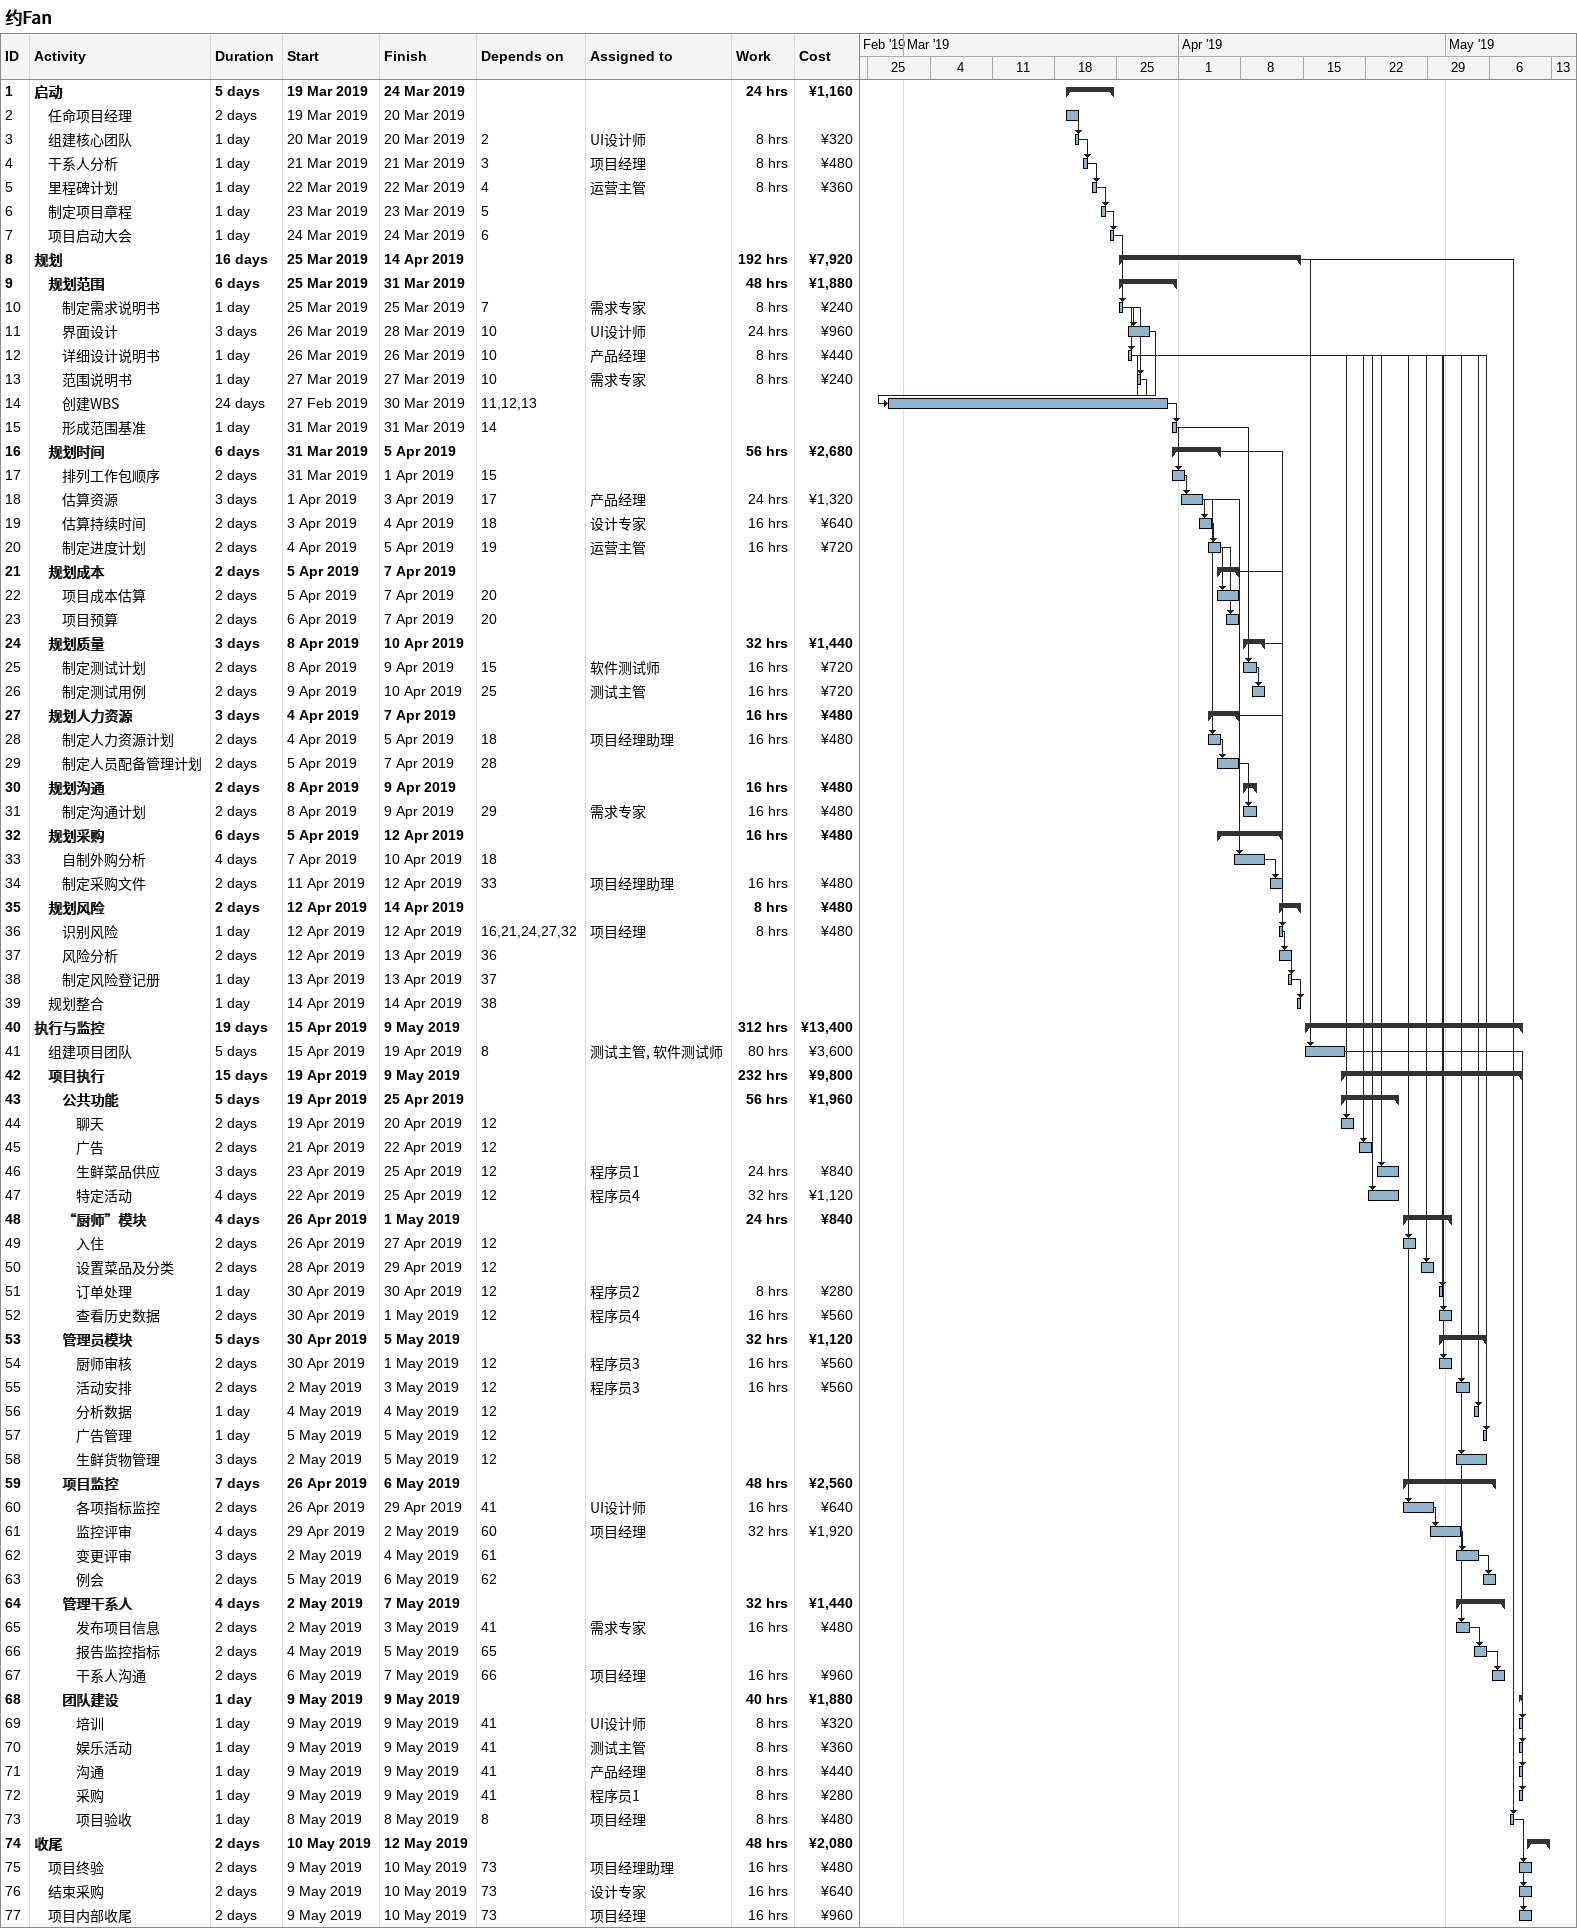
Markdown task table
约Fan

| ID | Level | Task | Duration | Start | Finish | Predecessors | Resources | Work (h) | Cost (¥) |
|---|---|---|---|---|---|---|---|---|---|
| 1 | 1 | **启动** | 5d | 2019-03-19 | 2019-03-24 |  |  | 24 | 1160 |
| 2 | 2 | 任命项目经理 | 2d | 2019-03-19 | 2019-03-20 |  |  |  |  |
| 3 | 2 | 组建核心团队 | 1d | 2019-03-20 | 2019-03-20 | 2 | UI设计师 | 8 | 320 |
| 4 | 2 | 干系人分析 | 1d | 2019-03-21 | 2019-03-21 | 3 | 项目经理 | 8 | 480 |
| 5 | 2 | 里程碑计划 | 1d | 2019-03-22 | 2019-03-22 | 4 | 运营主管 | 8 | 360 |
| 6 | 2 | 制定项目章程 | 1d | 2019-03-23 | 2019-03-23 | 5 |  |  |  |
| 7 | 2 | 项目启动大会 | 1d | 2019-03-24 | 2019-03-24 | 6 |  |  |  |
| 8 | 1 | **规划** | 16d | 2019-03-25 | 2019-04-14 |  |  | 192 | 7920 |
| 9 | 2 | **规划范围** | 6d | 2019-03-25 | 2019-03-31 |  |  | 48 | 1880 |
| 10 | 3 | 制定需求说明书 | 1d | 2019-03-25 | 2019-03-25 | 7 | 需求专家 | 8 | 240 |
| 11 | 3 | 界面设计 | 3d | 2019-03-26 | 2019-03-28 | 10 | UI设计师 | 24 | 960 |
| 12 | 3 | 详细设计说明书 | 1d | 2019-03-26 | 2019-03-26 | 10 | 产品经理 | 8 | 440 |
| 13 | 3 | 范围说明书 | 1d | 2019-03-27 | 2019-03-27 | 10 | 需求专家 | 8 | 240 |
| 14 | 3 | 创建WBS | 24d | 2019-02-27 | 2019-03-30 | 11, 12, 13 |  |  |  |
| 15 | 3 | 形成范围基准 | 1d | 2019-03-31 | 2019-03-31 | 14 |  |  |  |
| 16 | 2 | **规划时间** | 6d | 2019-03-31 | 2019-04-05 |  |  | 56 | 2680 |
| 17 | 3 | 排列工作包顺序 | 2d | 2019-03-31 | 2019-04-01 | 15 |  |  |  |
| 18 | 3 | 估算资源 | 3d | 2019-04-01 | 2019-04-03 | 17 | 产品经理 | 24 | 1320 |
| 19 | 3 | 估算持续时间 | 2d | 2019-04-03 | 2019-04-04 | 18 | 设计专家 | 16 | 640 |
| 20 | 3 | 制定进度计划 | 2d | 2019-04-04 | 2019-04-05 | 19 | 运营主管 | 16 | 720 |
| 21 | 2 | **规划成本** | 2d | 2019-04-05 | 2019-04-07 |  |  |  |  |
| 22 | 3 | 项目成本估算 | 2d | 2019-04-05 | 2019-04-07 | 20 |  |  |  |
| 23 | 3 | 项目预算 | 2d | 2019-04-06 | 2019-04-07 | 20 |  |  |  |
| 24 | 2 | **规划质量** | 3d | 2019-04-08 | 2019-04-10 |  |  | 32 | 1440 |
| 25 | 3 | 制定测试计划 | 2d | 2019-04-08 | 2019-04-09 | 15 | 软件测试师 | 16 | 720 |
| 26 | 3 | 制定测试用例 | 2d | 2019-04-09 | 2019-04-10 | 25 | 测试主管 | 16 | 720 |
| 27 | 2 | **规划人力资源** | 3d | 2019-04-04 | 2019-04-07 |  |  | 16 | 480 |
| 28 | 3 | 制定人力资源计划 | 2d | 2019-04-04 | 2019-04-05 | 18 | 项目经理助理 | 16 | 480 |
| 29 | 3 | 制定人员配备管理计划 | 2d | 2019-04-05 | 2019-04-07 | 28 |  |  |  |
| 30 | 2 | **规划沟通** | 2d | 2019-04-08 | 2019-04-09 |  |  | 16 | 480 |
| 31 | 3 | 制定沟通计划 | 2d | 2019-04-08 | 2019-04-09 | 29 | 需求专家 | 16 | 480 |
| 32 | 2 | **规划采购** | 6d | 2019-04-05 | 2019-04-12 |  |  | 16 | 480 |
| 33 | 3 | 自制外购分析 | 4d | 2019-04-07 | 2019-04-10 | 18 |  |  |  |
| 34 | 3 | 制定采购文件 | 2d | 2019-04-11 | 2019-04-12 | 33 | 项目经理助理 | 16 | 480 |
| 35 | 2 | **规划风险** | 2d | 2019-04-12 | 2019-04-14 |  |  | 8 | 480 |
| 36 | 3 | 识别风险 | 1d | 2019-04-12 | 2019-04-12 | 16, 21, 24, 27, 32 | 项目经理 | 8 | 480 |
| 37 | 3 | 风险分析 | 2d | 2019-04-12 | 2019-04-13 | 36 |  |  |  |
| 38 | 3 | 制定风险登记册 | 1d | 2019-04-13 | 2019-04-13 | 37 |  |  |  |
| 39 | 2 | 规划整合 | 1d | 2019-04-14 | 2019-04-14 | 38 |  |  |  |
| 40 | 1 | **执行与监控** | 19d | 2019-04-15 | 2019-05-09 |  |  | 312 | 13400 |
| 41 | 2 | 组建项目团队 | 5d | 2019-04-15 | 2019-04-19 | 8 | 测试主管, 软件测试师 | 80 | 3600 |
| 42 | 2 | **项目执行** | 15d | 2019-04-19 | 2019-05-09 |  |  | 232 | 9800 |
| 43 | 3 | **公共功能** | 5d | 2019-04-19 | 2019-04-25 |  |  | 56 | 1960 |
| 44 | 4 | 聊天 | 2d | 2019-04-19 | 2019-04-20 | 12 |  |  |  |
| 45 | 4 | 广告 | 2d | 2019-04-21 | 2019-04-22 | 12 |  |  |  |
| 46 | 4 | 生鲜菜品供应 | 3d | 2019-04-23 | 2019-04-25 | 12 | 程序员1 | 24 | 840 |
| 47 | 4 | 特定活动 | 4d | 2019-04-22 | 2019-04-25 | 12 | 程序员4 | 32 | 1120 |
| 48 | 3 | **“厨师”模块** | 4d | 2019-04-26 | 2019-05-01 |  |  | 24 | 840 |
| 49 | 4 | 入住 | 2d | 2019-04-26 | 2019-04-27 | 12 |  |  |  |
| 50 | 4 | 设置菜品及分类 | 2d | 2019-04-28 | 2019-04-29 | 12 |  |  |  |
| 51 | 4 | 订单处理 | 1d | 2019-04-30 | 2019-04-30 | 12 | 程序员2 | 8 | 280 |
| 52 | 4 | 查看历史数据 | 2d | 2019-04-30 | 2019-05-01 | 12 | 程序员4 | 16 | 560 |
| 53 | 3 | **管理员模块** | 5d | 2019-04-30 | 2019-05-05 |  |  | 32 | 1120 |
| 54 | 4 | 厨师审核 | 2d | 2019-04-30 | 2019-05-01 | 12 | 程序员3 | 16 | 560 |
| 55 | 4 | 活动安排 | 2d | 2019-05-02 | 2019-05-03 | 12 | 程序员3 | 16 | 560 |
| 56 | 4 | 分析数据 | 1d | 2019-05-04 | 2019-05-04 | 12 |  |  |  |
| 57 | 4 | 广告管理 | 1d | 2019-05-05 | 2019-05-05 | 12 |  |  |  |
| 58 | 4 | 生鲜货物管理 | 3d | 2019-05-02 | 2019-05-05 | 12 |  |  |  |
| 59 | 3 | **项目监控** | 7d | 2019-04-26 | 2019-05-06 |  |  | 48 | 2560 |
| 60 | 4 | 各项指标监控 | 2d | 2019-04-26 | 2019-04-29 | 41 | UI设计师 | 16 | 640 |
| 61 | 4 | 监控评审 | 4d | 2019-04-29 | 2019-05-02 | 60 | 项目经理 | 32 | 1920 |
| 62 | 4 | 变更评审 | 3d | 2019-05-02 | 2019-05-04 | 61 |  |  |  |
| 63 | 4 | 例会 | 2d | 2019-05-05 | 2019-05-06 | 62 |  |  |  |
| 64 | 3 | **管理干系人** | 4d | 2019-05-02 | 2019-05-07 |  |  | 32 | 1440 |
| 65 | 4 | 发布项目信息 | 2d | 2019-05-02 | 2019-05-03 | 41 | 需求专家 | 16 | 480 |
| 66 | 4 | 报告监控指标 | 2d | 2019-05-04 | 2019-05-05 | 65 |  |  |  |
| 67 | 4 | 干系人沟通 | 2d | 2019-05-06 | 2019-05-07 | 66 | 项目经理 | 16 | 960 |
| 68 | 3 | **团队建设** | 1d | 2019-05-09 | 2019-05-09 |  |  | 40 | 1880 |
| 69 | 4 | 培训 | 1d | 2019-05-09 | 2019-05-09 | 41 | UI设计师 | 8 | 320 |
| 70 | 4 | 娱乐活动 | 1d | 2019-05-09 | 2019-05-09 | 41 | 测试主管 | 8 | 360 |
| 71 | 4 | 沟通 | 1d | 2019-05-09 | 2019-05-09 | 41 | 产品经理 | 8 | 440 |
| 72 | 4 | 采购 | 1d | 2019-05-09 | 2019-05-09 | 41 | 程序员1 | 8 | 280 |
| 73 | 4 | 项目验收 | 1d | 2019-05-08 | 2019-05-08 | 8 | 项目经理 | 8 | 480 |
| 74 | 1 | **收尾** | 2d | 2019-05-10 | 2019-05-12 |  |  | 48 | 2080 |
| 75 | 2 | 项目终验 | 2d | 2019-05-09 | 2019-05-10 | 73 | 项目经理助理 | 16 | 480 |
| 76 | 2 | 结束采购 | 2d | 2019-05-09 | 2019-05-10 | 73 | 设计专家 | 16 | 640 |
| 77 | 2 | 项目内部收尾 | 2d | 2019-05-09 | 2019-05-10 | 73 | 项目经理 | 16 | 960 |
